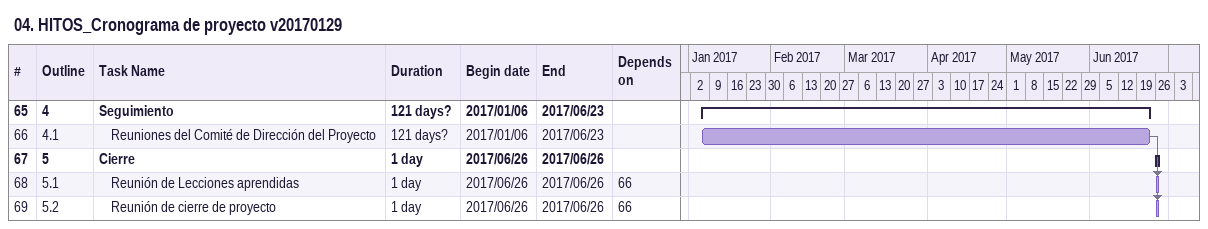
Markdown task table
04. HITOS_Cronograma de proyecto v20170129

| ID | WBS | Task | Duration | Start | Finish | Predecessors |
|---|---|---|---|---|---|---|
| 65 | 4 | **Seguimiento** | 121d? | 2017-01-06 | 2017-06-23 |  |
| 66 | 4.1 | Reuniones del Comité de Dirección del Proyecto | 121d? | 2017-01-06 | 2017-06-23 |  |
| 67 | 5 | **Cierre** | 1d | 2017-06-26 | 2017-06-26 |  |
| 68 | 5.1 | Reunión de Lecciones aprendidas | 1d | 2017-06-26 | 2017-06-26 | 66 |
| 69 | 5.2 | Reunión de cierre de proyecto | 1d | 2017-06-26 | 2017-06-26 | 66 |
